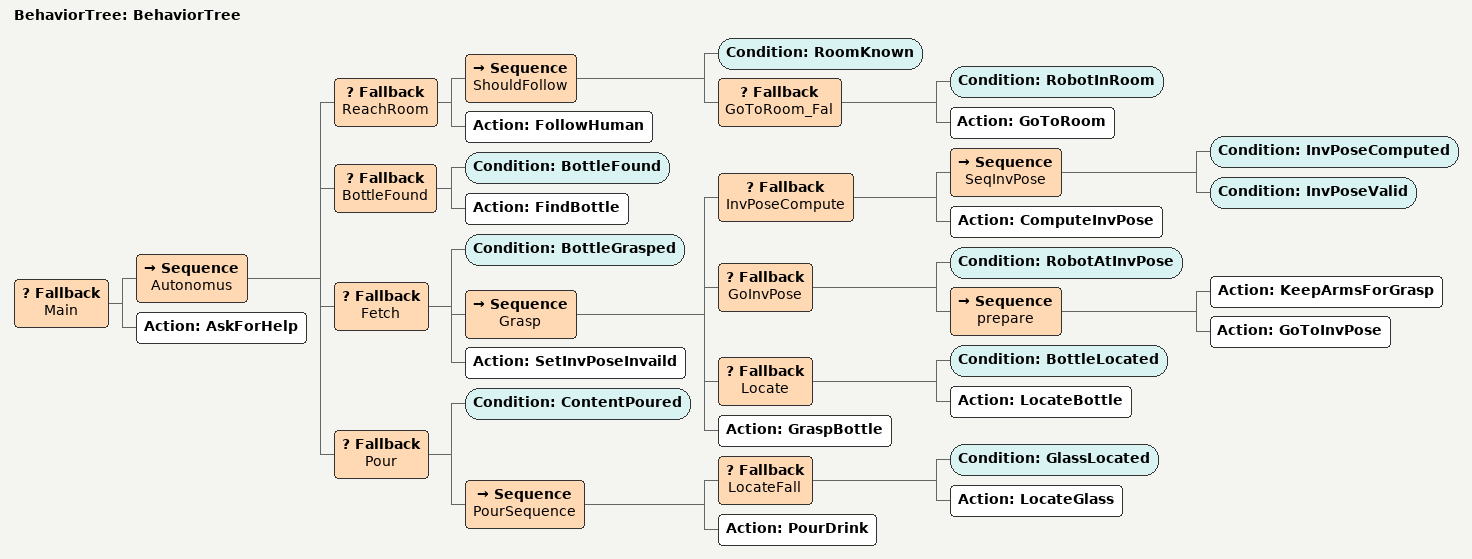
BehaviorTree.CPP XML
<root main_tree_to_execute="BehaviorTree">
    <BehaviorTree ID="BehaviorTree">
        <Fallback name="Main">
            <Sequence name="Autonomus">
                <Fallback name="ReachRoom">
                    <Sequence name="ShouldFollow">
                        <Condition ID="RoomKnown"/>
                        <Fallback name="GoToRoom_Fal">
                            <Condition ID="RobotInRoom"/>
                            <Action ID="GoToRoom"/>
                        </Fallback>
                    </Sequence>
                    <Action ID="FollowHuman"/>
                </Fallback>
                <Fallback name="BottleFound">
                    <Condition ID="BottleFound"/>
                    <Action ID="FindBottle"/>
                </Fallback>
                <Fallback name="Fetch">
                    <Condition ID="BottleGrasped"/>
                    <Sequence name="Grasp">
                        <Fallback name="InvPoseCompute">
                            <Sequence name="SeqInvPose">
                                <Condition ID="InvPoseComputed"/>
                                <Condition ID="InvPoseValid"/>
                            </Sequence>
                            <Action ID="ComputeInvPose"/>
                        </Fallback>
                        <Fallback name="GoInvPose">
                            <Condition ID="RobotAtInvPose"/>
                            <Sequence name="prepare">
                                <Action ID="KeepArmsForGrasp"/>
                                <Action ID="GoToInvPose"/>
                            </Sequence>
                        </Fallback>
                        <Fallback name="Locate">
                            <Condition ID="BottleLocated"/>
                            <Action ID="LocateBottle"/>
                        </Fallback>
                        <Action ID="GraspBottle"/>
                    </Sequence>
                    <Action ID="SetInvPoseInvaild"/>
                </Fallback>
		<Fallback name="Pour">
		<Condition ID="ContentPoured"/>
		<Sequence name="PourSequence">
                       <Fallback name="LocateFall">
                            <Condition ID="GlassLocated"/>
                            <Action ID="LocateGlass"/>
                        </Fallback>
                        <Action ID="PourDrink"/>
		</Sequence>
		</Fallback>
            </Sequence>
            <Action ID="AskForHelp"/>
        </Fallback>
    </BehaviorTree>
</root>
